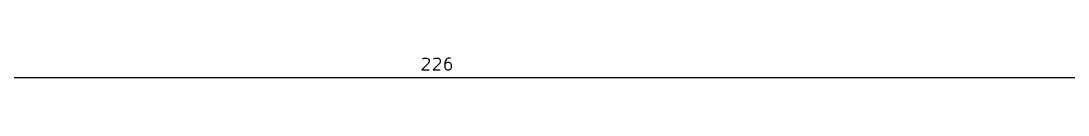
# Model space of a CAD drawing. Header units: millimetres. Extents: x 183 to 663, y -184 to 161.
# Drawn here: x 383.1 to 472.8, y -51.5 to -49.8 of the extents above; entities that cross this region are included whole.
import ezdxf

# ---------------------------------------------------------------- set-up
doc = ezdxf.new("R2010")
doc.units = ezdxf.units.MM
doc.layers.add('User.3', color=254, linetype='CONTINUOUS', true_color=0xb4dbd2)

msp = doc.modelspace()

# ---------------------------------------------------------------- linework, layer by layer
at = {"layer": 'User.3', "linetype": 'CONTINUOUS'}
for p, q in [((417.511905, -49.900057), (417.559524, -49.852438)), ((417.559524, -49.852438), (417.654762, -49.804819)), ((417.654762, -49.804819), (417.892857, -49.804819)), ((417.892857, -49.804819), (417.988095, -49.852438)), ((417.988095, -49.852438), (418.035714, -49.900057)), ((418.035714, -49.900057), (418.083333, -49.995295)), ((418.083333, -50.090533), (418.035714, -50.23339)), ((418.083333, -49.995295), (418.083333, -50.090533)), ((418.464286, -49.900057), (418.511905, -49.852438)), ((418.511905, -49.852438), (418.607143, -49.804819)), ((418.607143, -49.804819), (418.845238, -49.804819)), ((418.845238, -49.804819), (418.940476, -49.852438)), ((418.940476, -49.852438), (418.988095, -49.900057)), ((418.988095, -49.900057), (419.035714, -49.995295)), ((419.035714, -50.090533), (418.988095, -50.23339)), ((419.035714, -49.995295), (419.035714, -50.090533)), ((419.464286, -50.042914), (419.416667, -50.23339)), ((419.559524, -49.900057), (419.464286, -50.042914)), ((419.607143, -50.185771), (419.511905, -50.23339)), ((419.607143, -49.852438), (419.559524, -49.900057)), ((419.702381, -49.804819), (419.607143, -49.852438)), ((419.797619, -50.185771), (419.607143, -50.185771)), ((419.892857, -49.804819), (419.702381, -49.804819)), ((419.892857, -50.23339), (419.797619, -50.185771)), ((418.035714, -50.23339), (417.464286, -50.804819)), ((417.464286, -50.804819), (418.083333, -50.804819)), ((418.988095, -50.23339), (418.416667, -50.804819)), ((418.416667, -50.804819), (419.035714, -50.804819)), ((419.416667, -50.23339), (419.416667, -50.614342)), ((419.464286, -50.281009), (419.416667, -50.376247)), ((419.416667, -50.614342), (419.464286, -50.70958)), ((419.511905, -50.23339), (419.464286, -50.281009)), ((419.464286, -50.70958), (419.511905, -50.7572)), ((419.511905, -50.7572), (419.607143, -50.804819)), ((419.607143, -50.804819), (419.797619, -50.804819)), ((419.797619, -50.804819), (419.892857, -50.7572)), ((419.940476, -50.281009), (419.892857, -50.23339)), ((419.892857, -50.7572), (419.940476, -50.70958)), ((419.988095, -50.376247), (419.940476, -50.281009)), ((419.940476, -50.70958), (419.988095, -50.614342)), ((419.988095, -50.614342), (419.988095, -50.376247)), ((531.75, -51.5), (305.75, -51.5))]:
    msp.add_line(p, q, dxfattribs=at)

doc.saveas('drawing.dxf')
